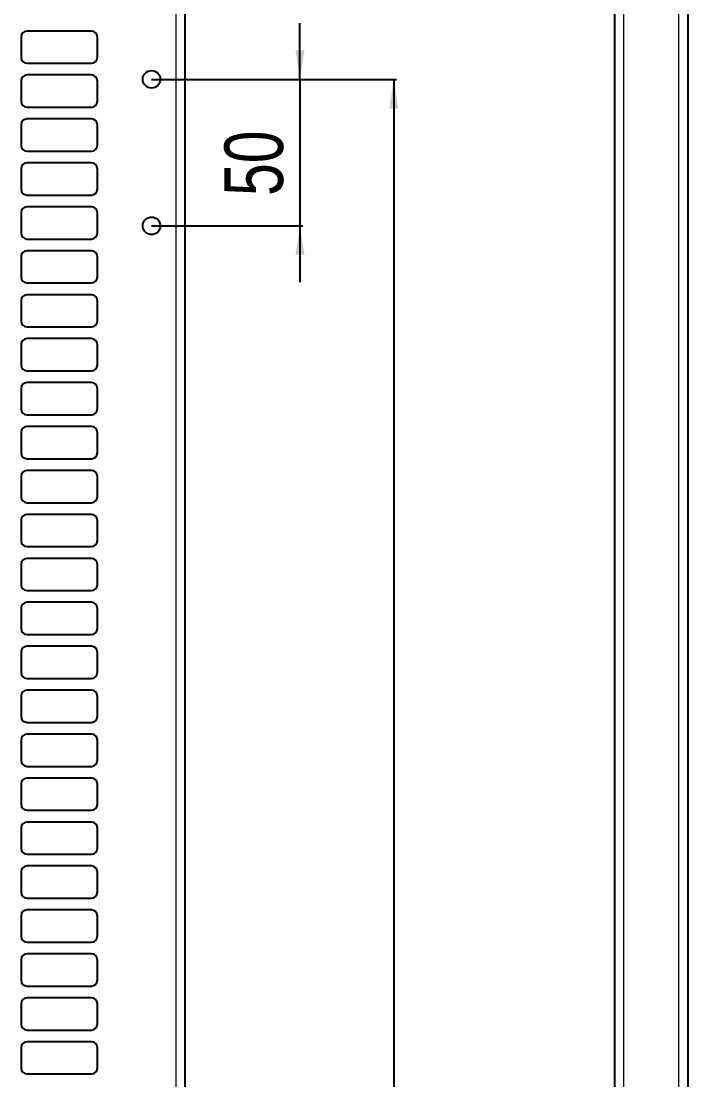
# Model space of a CAD drawing. Header units: millimetres. Extents: x -814 to 1058, y -456 to 1988.
# Drawn here: x -78.9 to 148.6, y 1389.5 to 1750.9 of the extents above; entities that cross this region are included whole.
import ezdxf

# ---------------------------------------------------------------- set-up
doc = ezdxf.new("R2010")
doc.units = ezdxf.units.MM
doc.layers.add('FORMAT', color=7, linetype='Continuous')
doc.styles.add('SLDTEXTSTYLE0', font='TXT', dxfattribs={"width": 0.75})
doc.dimstyles.new('SLDDIMSTYLE0', dxfattribs={"dimtxt": 20, "dimasz": 10, "dimexe": 0, "dimexo": 0.0625, "dimgap": 5, "dimtad": 2, "dimdec": 1, "dimrnd": 1e-09, "dimzin": 12, "dimdsep": 46, "dimtxsty": 'SLDTEXTSTYLE0', "dimsah": 1, "dimcen": 0.09, "dimadec": 0, "dimazin": 3, "dimtfac": 1, "dimtofl": 0, "dimtmove": 0, "dimatfit": 3, "dimfxl": 0, "dimfrac": 2, "dimtolj": 1, "dimtzin": 12, "dimarcsym": 0})
doc.dimstyles.new('SLDDIMSTYLE1', dxfattribs={"dimtxt": 20, "dimasz": 10, "dimexe": 0, "dimexo": 0.0625, "dimgap": 5, "dimtad": 2, "dimdec": 1, "dimrnd": 1e-09, "dimzin": 12, "dimdsep": 46, "dimtxsty": 'SLDTEXTSTYLE0', "dimsah": 1, "dimcen": 0.09, "dimadec": 0, "dimazin": 3, "dimtfac": 1, "dimtmove": 0, "dimatfit": 0, "dimfxl": 0, "dimfrac": 2, "dimtolj": 1, "dimtzin": 12, "dimarcsym": 0})

# ---------------------------------------------------------------- blocks, each defined once
blk = doc.blocks.new('_D_2')
at = {"layer": 'FORMAT'}
for p, q in [((-34.41, 1731.05), (49.23, 1731.05)), ((48.23, 1731.05), (48.23, -168.95)), ((-34.41, -168.95), (49.23, -168.95))]:
    blk.add_line(p, q, dxfattribs=at)
for points in [[(48.23, 1731.05), (46.69, 1721.05), (49.77, 1721.05)], [(48.23, -168.95), (49.77, -158.95), (46.69, -158.95)]]:
    blk.add_solid(points, dxfattribs=at)
at = {"layer": 'FORMAT', "insert": (22.45, 751.49), "char_height": 20, "attachment_point": 1, "rotation": 90, "style": 'SLDTEXTSTYLE0'}
blk.add_mtext('1900', dxfattribs=at)
blk = doc.blocks.new('_D_3')
at = {"layer": 'FORMAT'}
for p, q in [((16.23, 1731.05), (16.23, 1750.28)), ((-34.41, 1731.05), (17.23, 1731.05)), ((16.23, 1731.05), (16.23, 1681.05)), ((-34.41, 1681.05), (17.23, 1681.05)), ((16.23, 1681.05), (16.23, 1661.82))]:
    blk.add_line(p, q, dxfattribs=at)
for points in [[(16.23, 1731.05), (17.77, 1741.05), (14.69, 1741.05)], [(16.23, 1681.05), (14.69, 1671.05), (17.77, 1671.05)]]:
    blk.add_solid(points, dxfattribs=at)
at = {"layer": 'FORMAT', "insert": (-9.55, 1691.27), "char_height": 20, "attachment_point": 1, "rotation": 90, "style": 'SLDTEXTSTYLE0'}
blk.add_mtext('50', dxfattribs=at)

msp = doc.modelspace()

# ---------------------------------------------------------------- linework, layer by layer
at = {"color": 8, "linetype": 'Continuous', "lineweight": 18}
for p, q in [((-26.02, -260.45), (-26.02, 1822.55)), ((126.7, 1822.55), (126.7, -236.83)), ((145.5, -251.98), (145.5, 1822.55))]:
    msp.add_line(p, q, dxfattribs=at)
at = {"color": 7, "linetype": 'Continuous', "lineweight": 25}
for p, q in [((-22.92, -260.45), (-22.92, 1822.55)), ((148.6, 1822.55), (148.6, -249.07)), ((123.6, 1793.35), (123.6, -241.45)), ((-78.92, 1745.55), (-78.92, 1738.55)), ((-54.92, 1747.55), (-76.92, 1747.55)), ((-52.92, 1738.55), (-52.92, 1745.55)), ((-76.92, 1736.55), (-54.92, 1736.55)), ((-54.92, 1732.55), (-76.92, 1732.55)), ((-78.92, 1730.55), (-78.92, 1723.55)), ((-52.92, 1723.55), (-52.92, 1730.55)), ((-76.92, 1721.55), (-54.92, 1721.55)), ((-54.92, 1717.55), (-76.92, 1717.55)), ((-78.92, 1715.55), (-78.92, 1708.55)), ((-52.92, 1708.55), (-52.92, 1715.55)), ((-76.92, 1706.55), (-54.92, 1706.55)), ((-54.92, 1702.55), (-76.92, 1702.55)), ((-78.92, 1700.55), (-78.92, 1693.55)), ((-52.92, 1693.55), (-52.92, 1700.55)), ((-76.92, 1691.55), (-54.92, 1691.55)), ((-78.92, 1685.55), (-78.92, 1678.55)), ((-54.92, 1687.55), (-76.92, 1687.55)), ((-52.92, 1678.55), (-52.92, 1685.55)), ((-76.92, 1676.55), (-54.92, 1676.55)), ((-78.92, 1670.55), (-78.92, 1663.55)), ((-54.92, 1672.55), (-76.92, 1672.55)), ((-52.92, 1663.55), (-52.92, 1670.55)), ((-76.92, 1661.55), (-54.92, 1661.55)), ((-78.92, 1655.55), (-78.92, 1648.55)), ((-54.92, 1657.55), (-76.92, 1657.55)), ((-52.92, 1648.55), (-52.92, 1655.55)), ((-76.92, 1646.55), (-54.92, 1646.55)), ((-54.92, 1642.55), (-76.92, 1642.55)), ((-78.92, 1640.55), (-78.92, 1633.55)), ((-52.92, 1633.55), (-52.92, 1640.55)), ((-76.92, 1631.55), (-54.92, 1631.55)), ((-54.92, 1627.55), (-76.92, 1627.55)), ((-78.92, 1625.55), (-78.92, 1618.55)), ((-52.92, 1618.55), (-52.92, 1625.55)), ((-76.92, 1616.55), (-54.92, 1616.55)), ((-54.92, 1612.55), (-76.92, 1612.55)), ((-78.92, 1610.55), (-78.92, 1603.55)), ((-52.92, 1603.55), (-52.92, 1610.55)), ((-76.92, 1601.55), (-54.92, 1601.55)), ((-54.92, 1597.55), (-76.92, 1597.55)), ((-78.92, 1595.55), (-78.92, 1588.55)), ((-52.92, 1588.55), (-52.92, 1595.55)), ((-76.92, 1586.55), (-54.92, 1586.55)), ((-78.92, 1580.55), (-78.92, 1573.55)), ((-54.92, 1582.55), (-76.92, 1582.55)), ((-52.92, 1573.55), (-52.92, 1580.55)), ((-76.92, 1571.55), (-54.92, 1571.55)), ((-78.92, 1565.55), (-78.92, 1558.55)), ((-54.92, 1567.55), (-76.92, 1567.55)), ((-52.92, 1558.55), (-52.92, 1565.55)), ((-76.92, 1556.55), (-54.92, 1556.55)), ((-78.92, 1550.55), (-78.92, 1543.55)), ((-54.92, 1552.55), (-76.92, 1552.55)), ((-52.92, 1543.55), (-52.92, 1550.55)), ((-76.92, 1541.55), (-54.92, 1541.55)), ((-54.92, 1537.55), (-76.92, 1537.55)), ((-78.92, 1535.55), (-78.92, 1528.55)), ((-52.92, 1528.55), (-52.92, 1535.55)), ((-76.92, 1526.55), (-54.92, 1526.55)), ((-54.92, 1522.55), (-76.92, 1522.55)), ((-78.92, 1520.55), (-78.92, 1513.55)), ((-52.92, 1513.55), (-52.92, 1520.55)), ((-76.92, 1511.55), (-54.92, 1511.55)), ((-54.92, 1507.55), (-76.92, 1507.55)), ((-78.92, 1505.55), (-78.92, 1498.55)), ((-52.92, 1498.55), (-52.92, 1505.55)), ((-76.92, 1496.55), (-54.92, 1496.55)), ((-54.92, 1492.55), (-76.92, 1492.55)), ((-78.92, 1490.55), (-78.92, 1483.55)), ((-52.92, 1483.55), (-52.92, 1490.55)), ((-76.92, 1481.55), (-54.92, 1481.55)), ((-78.92, 1475.55), (-78.92, 1468.55)), ((-54.92, 1477.55), (-76.92, 1477.55)), ((-52.92, 1468.55), (-52.92, 1475.55)), ((-76.92, 1466.55), (-54.92, 1466.55)), ((-78.92, 1460.55), (-78.92, 1453.55)), ((-54.92, 1462.55), (-76.92, 1462.55)), ((-52.92, 1453.55), (-52.92, 1460.55)), ((-76.92, 1451.55), (-54.92, 1451.55)), ((-78.92, 1445.55), (-78.92, 1438.55)), ((-54.92, 1447.55), (-76.92, 1447.55)), ((-52.92, 1438.55), (-52.92, 1445.55)), ((-76.92, 1436.55), (-54.92, 1436.55)), ((-54.92, 1432.55), (-76.92, 1432.55)), ((-78.92, 1430.55), (-78.92, 1423.55)), ((-52.92, 1423.55), (-52.92, 1430.55)), ((-76.92, 1421.55), (-54.92, 1421.55)), ((-54.92, 1417.55), (-76.92, 1417.55)), ((-78.92, 1415.55), (-78.92, 1408.55)), ((-52.92, 1408.55), (-52.92, 1415.55)), ((-76.92, 1406.55), (-54.92, 1406.55)), ((-54.92, 1402.55), (-76.92, 1402.55)), ((-78.92, 1400.55), (-78.92, 1393.55)), ((-52.92, 1393.55), (-52.92, 1400.55)), ((-76.92, 1391.55), (-54.92, 1391.55))]:
    msp.add_line(p, q, dxfattribs=at)
for centre in [(-34.42, 1731.05), (-34.42, 1681.05)]:
    msp.add_circle(centre, 3, dxfattribs=at)
for centre, start, end in [((-76.92, 1745.55), 90, 180), ((-54.92, 1745.55), 0, 90), ((-76.92, 1738.55), 180, 270), ((-54.92, 1738.55), 270, 0), ((-76.92, 1730.55), 90, 180), ((-54.92, 1730.55), 0, 90), ((-76.92, 1723.55), 180, 270), ((-54.92, 1723.55), 270, 0), ((-76.92, 1715.55), 90, 180), ((-54.92, 1715.55), 0, 90), ((-76.92, 1708.55), 180, 270), ((-54.92, 1708.55), 270, 0), ((-76.92, 1700.55), 90, 180), ((-54.92, 1700.55), 0, 90), ((-76.92, 1693.55), 180, 270), ((-54.92, 1693.55), 270, 0), ((-76.92, 1685.55), 90, 180), ((-54.92, 1685.55), 0, 90), ((-76.92, 1678.55), 180, 270), ((-54.92, 1678.55), 270, 0), ((-76.92, 1670.55), 90, 180), ((-54.92, 1670.55), 0, 90), ((-76.92, 1663.55), 180, 270), ((-54.92, 1663.55), 270, 0), ((-76.92, 1655.55), 90, 180), ((-54.92, 1655.55), 0, 90), ((-76.92, 1648.55), 180, 270), ((-54.92, 1648.55), 270, 0), ((-76.92, 1640.55), 90, 180), ((-54.92, 1640.55), 0, 90), ((-76.92, 1633.55), 180, 270), ((-54.92, 1633.55), 270, 0), ((-76.92, 1625.55), 90, 180), ((-54.92, 1625.55), 0, 90), ((-76.92, 1618.55), 180, 270), ((-54.92, 1618.55), 270, 0), ((-76.92, 1610.55), 90, 180), ((-54.92, 1610.55), 0, 90), ((-76.92, 1603.55), 180, 270), ((-54.92, 1603.55), 270, 0), ((-76.92, 1595.55), 90, 180), ((-54.92, 1595.55), 0, 90), ((-76.92, 1588.55), 180, 270), ((-54.92, 1588.55), 270, 0), ((-76.92, 1580.55), 90, 180), ((-54.92, 1580.55), 0, 90), ((-76.92, 1573.55), 180, 270), ((-54.92, 1573.55), 270, 0), ((-76.92, 1565.55), 90, 180), ((-54.92, 1565.55), 0, 90), ((-76.92, 1558.55), 180, 270), ((-54.92, 1558.55), 270, 0), ((-76.92, 1550.55), 90, 180), ((-54.92, 1550.55), 0, 90), ((-76.92, 1543.55), 180, 270), ((-54.92, 1543.55), 270, 0), ((-76.92, 1535.55), 90, 180), ((-54.92, 1535.55), 0, 90), ((-76.92, 1528.55), 180, 270), ((-54.92, 1528.55), 270, 0), ((-76.92, 1520.55), 90, 180), ((-54.92, 1520.55), 0, 90), ((-76.92, 1513.55), 180, 270), ((-54.92, 1513.55), 270, 0), ((-76.92, 1505.55), 90, 180), ((-54.92, 1505.55), 0, 90), ((-76.92, 1498.55), 180, 270), ((-54.92, 1498.55), 270, 0), ((-76.92, 1490.55), 90, 180), ((-54.92, 1490.55), 0, 90), ((-76.92, 1483.55), 180, 270), ((-54.92, 1483.55), 270, 0), ((-76.92, 1475.55), 90, 180), ((-54.92, 1475.55), 0, 90), ((-76.92, 1468.55), 180, 270), ((-54.92, 1468.55), 270, 0), ((-76.92, 1460.55), 90, 180), ((-54.92, 1460.55), 0, 90), ((-76.92, 1453.55), 180, 270), ((-54.92, 1453.55), 270, 0), ((-76.92, 1445.55), 90, 180), ((-54.92, 1445.55), 0, 90), ((-76.92, 1438.55), 180, 270), ((-54.92, 1438.55), 270, 0), ((-76.92, 1430.55), 90, 180), ((-54.92, 1430.55), 0, 90), ((-76.92, 1423.55), 180, 270), ((-54.92, 1423.55), 270, 0), ((-76.92, 1415.55), 90, 180), ((-54.92, 1415.55), 0, 90), ((-76.92, 1408.55), 180, 270), ((-54.92, 1408.55), 270, 0), ((-76.92, 1400.55), 90, 180), ((-54.92, 1400.55), 0, 90), ((-76.92, 1393.55), 180, 270), ((-54.92, 1393.55), 270, 0)]:
    msp.add_arc(centre, 2, start, end, dxfattribs=at)

# ---------------------------------------------------------------- dimensions: what is measured, and where the dimension line sits
at = {"layer": 'FORMAT'}
for base, p2, dimstyle, picture, middle in [((16.23, 1681.05), (-34.42, 1681.05), 'SLDDIMSTYLE1', '_D_3', (16.23, 1706.05)), ((48.23, -168.95), (-34.42, -168.95), 'SLDDIMSTYLE0', '_D_2', (48.23, 781.05))]:
    dim = msp.add_linear_dim(base=base, p1=(-34.42, 1731.05), p2=p2, angle=90, dimstyle=dimstyle, dxfattribs=at)
    dim.commit()
    dim.dimension.update_dxf_attribs({"geometry": picture, "text_midpoint": middle, "dimtype": 160})

doc.saveas('drawing.dxf')
